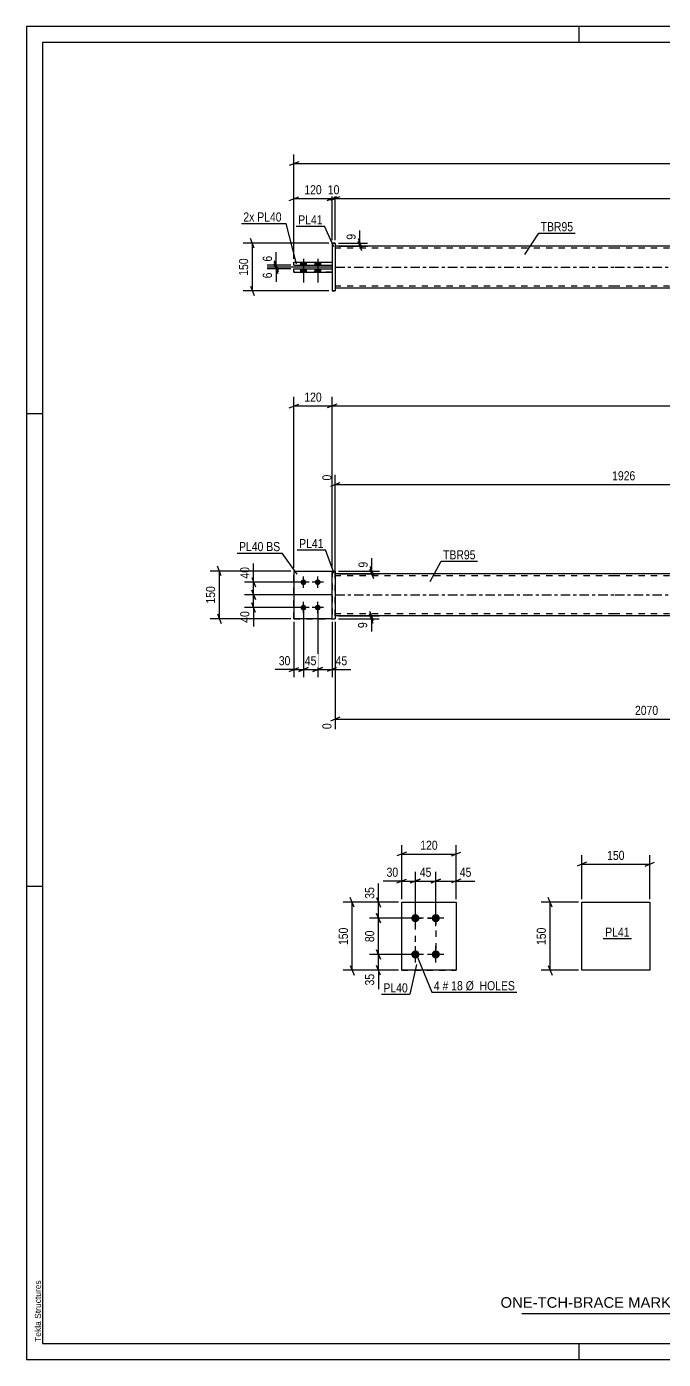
# Model space of a CAD drawing. Header units: millimetres. Extents: x 0 to 594, y 0 to 420.
# Drawn here: x 0 to 200.6, y 0 to 420 of the extents above; entities that cross this region are included whole.
import ezdxf

# ---------------------------------------------------------------- set-up
doc = ezdxf.new("R2010")
doc.units = ezdxf.units.MM
doc.linetypes.add('DXK_LINE_DOT2', pattern=[3.9198, 1.9599, -1.9599])
doc.linetypes.add('DXK_LINE_DOT3', pattern=[5.9187, 2.979, -0.9799, 0.9799, -0.9799])
doc.styles.add('Arial', font='ARIAL.TTF', dxfattribs={"height": 0.2})
doc.styles.add('Arial Narrow', font='ARIALN.TTF', dxfattribs={"height": 0.2})

# ---------------------------------------------------------------- blocks, each defined once
blk = doc.blocks.new('Unknown-582685345-1128')
at = {"color": 5, "linetype": 'Continuous'}
for p, q in [((594, 420), (0, 420)), ((0, 420), (0, 0)), ((174, 415), (174, 420)), ((589, 415), (5, 415)), ((5, 415), (5, 5)), ((5, 298), (0, 298)), ((5, 149), (0, 149)), ((5, 5), (589, 5)), ((174, 0), (174, 5)), ((0, 0), (594, 0))]:
    blk.add_line(p, q, dxfattribs=at)
at = {"color": 174, "linetype": 'Continuous', "style": 'Arial'}
blk.add_text('Tekla Structures', height=1.9102, rotation=90, dxfattribs=at).set_placement((4.5, 5.5))
blk = doc.blocks.new('Bolt-582685345-2199 - 2165')
at = {"linetype": 'Continuous'}
for points in [[(122.45, 137.75), (122.18, 137.78), (121.93, 137.86), (121.69, 138), (121.49, 138.18), (121.34, 138.39), (121.23, 138.64), (121.17, 138.9), (121.17, 139.17), (121.23, 139.43), (121.34, 139.68), (121.49, 139.9), (121.69, 140.08), (121.93, 140.21), (122.18, 140.29), (122.45, 140.32), (122.72, 140.29), (122.97, 140.21), (123.21, 140.08), (123.41, 139.9), (123.56, 139.68), (123.67, 139.43), (123.73, 139.17), (123.73, 138.9), (123.67, 138.64), (123.56, 138.39), (123.41, 138.18), (123.21, 138), (122.97, 137.86), (122.72, 137.78)], [(128.88, 137.75), (128.61, 137.78), (128.36, 137.86), (128.12, 138), (127.92, 138.18), (127.77, 138.39), (127.66, 138.64), (127.6, 138.9), (127.6, 139.17), (127.66, 139.43), (127.77, 139.68), (127.92, 139.9), (128.12, 140.08), (128.36, 140.21), (128.61, 140.29), (128.88, 140.32), (129.15, 140.29), (129.4, 140.21), (129.63, 140.08), (129.83, 139.9), (129.99, 139.68), (130.1, 139.43), (130.16, 139.17), (130.16, 138.9), (130.1, 138.64), (129.99, 138.39), (129.83, 138.18), (129.63, 138), (129.4, 137.86), (129.15, 137.78)], [(122.45, 126.32), (122.18, 126.35), (121.93, 126.43), (121.69, 126.57), (121.49, 126.75), (121.34, 126.97), (121.23, 127.21), (121.17, 127.47), (121.17, 127.74), (121.23, 128.01), (121.34, 128.25), (121.49, 128.47), (121.69, 128.65), (121.93, 128.78), (122.18, 128.87), (122.45, 128.89), (122.72, 128.87), (122.97, 128.78), (123.21, 128.65), (123.41, 128.47), (123.56, 128.25), (123.67, 128.01), (123.73, 127.74), (123.73, 127.47), (123.67, 127.21), (123.56, 126.97), (123.41, 126.75), (123.21, 126.57), (122.97, 126.43), (122.72, 126.35)], [(128.88, 126.32), (128.61, 126.35), (128.36, 126.43), (128.12, 126.57), (127.92, 126.75), (127.77, 126.97), (127.66, 127.21), (127.6, 127.47), (127.6, 127.74), (127.66, 128.01), (127.77, 128.25), (127.92, 128.47), (128.12, 128.65), (128.36, 128.78), (128.61, 128.87), (128.88, 128.89), (129.15, 128.87), (129.4, 128.78), (129.63, 128.65), (129.83, 128.47), (129.99, 128.25), (130.1, 128.01), (130.16, 127.74), (130.16, 127.47), (130.1, 127.21), (129.99, 126.97), (129.83, 126.75), (129.63, 126.57), (129.4, 126.43), (129.15, 126.35)]]:
    blk.add_hatch(color=1, dxfattribs=at).paths.add_polyline_path(points)
at = {"color": 1, "linetype": 'Continuous'}
for p, q in [((125.02, 139.04), (119.88, 139.04)), ((122.45, 136.47), (122.45, 141.61)), ((131.45, 139.04), (126.31, 139.04)), ((128.88, 136.47), (128.88, 141.61)), ((125.02, 127.61), (119.88, 127.61)), ((122.45, 125.04), (122.45, 130.18)), ((131.45, 127.61), (126.31, 127.61)), ((128.88, 125.04), (128.88, 130.18))]:
    blk.add_line(p, q, dxfattribs=at)
blk = doc.blocks.new('Part-582685345-2204 - 2165')
at = {"color": 2, "linetype": 'Continuous'}
for p, q in [((118.16, 144.04), (135.31, 144.04)), ((118.16, 122.61), (118.16, 144.04)), ((135.31, 144.04), (135.31, 144.04)), ((135.31, 144.04), (135.31, 122.61)), ((135.31, 122.61), (118.16, 122.61)), ((118.16, 122.61), (118.16, 122.61))]:
    blk.add_line(p, q, dxfattribs=at)
at = {"color": 7, "linetype": 'DXK_LINE_DOT2'}
for p, q in [((118.16, 144.04), (135.31, 144.04)), ((118.16, 122.61), (135.31, 122.61)), ((118.16, 122.61), (118.16, 122.61))]:
    blk.add_line(p, q, dxfattribs=at)
blk = doc.blocks.new('Bolt-582685345-1675 - 1670')
at = {"linetype": 'Continuous'}
for points in [[(87.2, 245.82), (87.38, 245.8), (87.56, 245.74), (87.73, 245.65), (87.87, 245.52), (87.98, 245.37), (88.05, 245.2), (88.09, 245.01), (88.09, 244.82), (88.05, 244.64), (87.98, 244.47), (87.87, 244.32), (87.73, 244.19), (87.56, 244.1), (87.38, 244.04), (87.2, 244.02), (87.01, 244.04), (86.83, 244.1), (86.67, 244.19), (86.53, 244.32), (86.42, 244.47), (86.34, 244.64), (86.3, 244.82), (86.3, 245.01), (86.34, 245.2), (86.42, 245.37), (86.53, 245.52), (86.67, 245.65), (86.83, 245.74), (87.01, 245.8)], [(91.7, 245.82), (91.88, 245.8), (92.06, 245.74), (92.23, 245.65), (92.37, 245.52), (92.48, 245.37), (92.55, 245.2), (92.59, 245.01), (92.59, 244.82), (92.55, 244.64), (92.48, 244.47), (92.37, 244.32), (92.23, 244.19), (92.06, 244.1), (91.88, 244.04), (91.7, 244.02), (91.51, 244.04), (91.33, 244.1), (91.17, 244.19), (91.03, 244.32), (90.92, 244.47), (90.84, 244.64), (90.8, 244.82), (90.8, 245.01), (90.84, 245.2), (90.92, 245.37), (91.03, 245.52), (91.17, 245.65), (91.33, 245.74), (91.51, 245.8)], [(87.2, 237.82), (87.38, 237.8), (87.56, 237.74), (87.73, 237.65), (87.87, 237.52), (87.98, 237.37), (88.05, 237.2), (88.09, 237.01), (88.09, 236.82), (88.05, 236.64), (87.98, 236.47), (87.87, 236.32), (87.73, 236.19), (87.56, 236.1), (87.38, 236.04), (87.2, 236.02), (87.01, 236.04), (86.83, 236.1), (86.67, 236.19), (86.53, 236.32), (86.42, 236.47), (86.34, 236.64), (86.3, 236.82), (86.3, 237.01), (86.34, 237.2), (86.42, 237.37), (86.53, 237.52), (86.67, 237.65), (86.83, 237.74), (87.01, 237.8)], [(91.7, 237.82), (91.88, 237.8), (92.06, 237.74), (92.23, 237.65), (92.37, 237.52), (92.48, 237.37), (92.55, 237.2), (92.59, 237.01), (92.59, 236.82), (92.55, 236.64), (92.48, 236.47), (92.37, 236.32), (92.23, 236.19), (92.06, 236.1), (91.88, 236.04), (91.7, 236.02), (91.51, 236.04), (91.33, 236.1), (91.17, 236.19), (91.03, 236.32), (90.92, 236.47), (90.84, 236.64), (90.8, 236.82), (90.8, 237.01), (90.84, 237.2), (90.92, 237.37), (91.03, 237.52), (91.17, 237.65), (91.33, 237.74), (91.51, 237.8)]]:
    blk.add_hatch(color=1, dxfattribs=at).paths.add_polyline_path(points)
at = {"color": 1, "linetype": 'Continuous'}
for p, q in [((89, 244.92), (85.4, 244.92)), ((87.2, 243.12), (87.2, 246.72)), ((93.5, 244.92), (89.9, 244.92)), ((91.7, 243.12), (91.7, 246.72)), ((89, 236.92), (85.4, 236.92)), ((87.2, 235.12), (87.2, 238.72)), ((93.5, 236.92), (89.9, 236.92)), ((91.7, 235.12), (91.7, 238.72))]:
    blk.add_line(p, q, dxfattribs=at)
blk = doc.blocks.new('Part-582685345-1696 - 1670')
at = {"color": 2, "linetype": 'Continuous'}
for p, q in [((96.2, 248.42), (97.2, 248.42)), ((96.2, 233.42), (96.2, 248.42)), ((97.2, 248.42), (97.2, 248.42)), ((97.2, 248.42), (97.2, 233.42)), ((96.2, 233.42), (97.2, 233.42))]:
    blk.add_line(p, q, dxfattribs=at)
at = {"color": 7, "linetype": 'DXK_LINE_DOT2'}
for p, q in [((96.2, 248.42), (97.2, 248.42)), ((96.2, 233.42), (97.2, 233.42))]:
    blk.add_line(p, q, dxfattribs=at)
blk = doc.blocks.new('Part-582685345-1701 - 1670')
at = {"color": 7, "linetype": 'DXK_LINE_DOT2'}
for p, q in [((84.2, 248.42), (96.2, 248.42)), ((84.2, 248.42), (96.2, 248.42)), ((84.2, 233.42), (84.2, 248.42)), ((96.2, 248.42), (96.2, 248.42)), ((96.2, 248.42), (96.2, 233.42)), ((84.2, 233.42), (96.2, 233.42)), ((96.2, 233.42), (84.2, 233.42)), ((84.2, 233.42), (84.2, 233.42))]:
    blk.add_line(p, q, dxfattribs=at)
blk = doc.blocks.new('Part-582685345-1706 - 1670')
at = {"color": 2, "linetype": 'Continuous'}
for p, q in [((84.2, 248.42), (96.2, 248.42)), ((84.2, 248.42), (84.2, 233.42)), ((96.2, 233.42), (84.2, 233.42)), ((84.2, 233.42), (84.2, 233.42))]:
    blk.add_line(p, q, dxfattribs=at)
at = {"color": 7, "linetype": 'DXK_LINE_DOT2'}
for p, q in [((84.2, 248.42), (96.2, 248.42)), ((96.2, 248.42), (96.2, 248.42)), ((96.2, 248.42), (96.2, 233.42)), ((84.2, 233.42), (96.2, 233.42))]:
    blk.add_line(p, q, dxfattribs=at)
blk = doc.blocks.new('Part-582685345-1722 - 1670')
at = {"linetype": 'Continuous'}
blk.add_hatch(color=2, dxfattribs=at).paths.add_polyline_path([(450.85, 234.32), (450.05, 235.72), (451.65, 235.72)])
at = {"color": 2, "linetype": 'Continuous'}
for p, q in [((185.2, 247.52), (97.2, 247.52)), ((480.85, 247.52), (185.3, 247.52)), ((450.85, 234.32), (450.05, 235.72)), ((450.05, 235.72), (451.65, 235.72)), ((451.65, 235.72), (450.85, 234.32)), ((185.2, 234.32), (97.2, 234.32)), ((480.85, 234.32), (185.3, 234.32))]:
    blk.add_line(p, q, dxfattribs=at)
at = {"color": 7, "linetype": 'DXK_LINE_DOT2'}
for p, q in [((97.2, 234.32), (97.2, 247.52)), ((185.2, 246.92), (97.2, 246.92)), ((480.85, 246.92), (185.3, 246.92)), ((281.88, 247.52), (281.88, 246.92)), ((305.76, 247.52), (305.76, 246.92)), ((480.85, 247.52), (480.85, 234.32)), ((185.2, 234.92), (97.2, 234.92)), ((480.85, 234.92), (185.3, 234.92)), ((293.5, 234.32), (293.5, 234.92)), ((317.38, 234.32), (317.38, 234.92))]:
    blk.add_line(p, q, dxfattribs=at)
at = {"color": 7, "linetype": 'DXK_LINE_DOT3'}
for p, q in [((97.2, 240.92), (185.2, 240.92)), ((185.3, 240.92), (480.85, 240.92))]:
    blk.add_line(p, q, dxfattribs=at)
at = {"color": 2, "linetype": 'Continuous'}
blk.add_circle((450.85, 235.22), 1, dxfattribs=at)
blk = doc.blocks.new('Part-582685345-1401 - 1365')
at = {"linetype": 'Continuous'}
blk.add_hatch(color=2, dxfattribs=at).paths.add_polyline_path([(450.85, 344.23), (450.05, 345.63), (451.65, 345.63)])
at = {"color": 2, "linetype": 'Continuous'}
for p, q in [((185.2, 350.83), (97.2, 350.83)), ((480.85, 350.83), (185.3, 350.83)), ((281.88, 344.93), (305.76, 344.93)), ((281.88, 344.93), (281.88, 344.83)), ((293.5, 344.93), (293.5, 344.83)), ((305.76, 344.93), (305.76, 343.53)), ((450.85, 344.23), (450.05, 345.63)), ((450.05, 345.63), (451.65, 345.63)), ((451.65, 345.63), (450.85, 344.23)), ((281.88, 343.63), (281.88, 343.53)), ((281.88, 343.53), (281.88, 343.53)), ((305.76, 343.53), (281.88, 343.53)), ((293.5, 343.53), (293.5, 343.63)), ((185.2, 337.63), (97.2, 337.63)), ((480.85, 337.63), (185.3, 337.63))]:
    blk.add_line(p, q, dxfattribs=at)
at = {"color": 7, "linetype": 'DXK_LINE_DOT2'}
for p, q in [((97.2, 350.83), (97.2, 337.63)), ((185.2, 350.23), (97.2, 350.23)), ((480.85, 350.23), (185.3, 350.23)), ((480.85, 337.63), (480.85, 350.83)), ((305.76, 344.93), (281.88, 344.93)), ((281.88, 343.53), (281.88, 344.83)), ((293.5, 344.93), (293.5, 344.93)), ((293.5, 344.93), (293.5, 344.93)), ((293.5, 344.93), (317.38, 344.93)), ((293.5, 344.93), (317.38, 344.93)), ((293.5, 344.83), (293.5, 343.53)), ((317.38, 344.93), (317.38, 343.53)), ((281.88, 343.53), (305.76, 343.53)), ((317.38, 343.53), (293.5, 343.53)), ((293.5, 343.53), (293.5, 343.53)), ((293.5, 343.53), (317.38, 343.53)), ((185.2, 338.23), (97.2, 338.23)), ((480.85, 338.23), (185.3, 338.23))]:
    blk.add_line(p, q, dxfattribs=at)
at = {"color": 7, "linetype": 'DXK_LINE_DOT3'}
for p, q in [((97.2, 344.23), (185.2, 344.23)), ((185.3, 344.23), (480.85, 344.23))]:
    blk.add_line(p, q, dxfattribs=at)
at = {"color": 2, "linetype": 'Continuous'}
blk.add_circle((450.85, 345.13), 1, dxfattribs=at)
blk = doc.blocks.new('Part-582685345-1441 - 1365')
at = {"color": 2, "linetype": 'Continuous'}
for p, q in [((84.2, 343.63), (96.2, 343.63)), ((84.2, 342.63), (84.2, 343.63)), ((84.2, 342.63), (96.2, 342.63)), ((84.2, 342.63), (84.2, 342.63)), ((96.2, 343.63), (96.2, 342.63))]:
    blk.add_line(p, q, dxfattribs=at)
at = {"color": 7, "linetype": 'DXK_LINE_DOT2'}
for p, q in [((84.2, 343.63), (96.2, 343.63)), ((96.2, 342.63), (84.2, 342.63))]:
    blk.add_line(p, q, dxfattribs=at)
blk = doc.blocks.new('Part-582685345-1446 - 1365')
at = {"color": 2, "linetype": 'Continuous'}
for p, q in [((84.2, 345.83), (96.2, 345.83)), ((84.2, 344.83), (84.2, 345.83)), ((84.2, 344.83), (96.2, 344.83)), ((84.2, 344.83), (84.2, 344.83)), ((96.2, 345.83), (96.2, 344.83))]:
    blk.add_line(p, q, dxfattribs=at)
at = {"color": 7, "linetype": 'DXK_LINE_DOT2'}
for p, q in [((84.2, 345.83), (96.2, 345.83)), ((84.2, 345.83), (84.2, 345.83)), ((84.2, 344.83), (96.2, 344.83)), ((96.2, 345.83), (96.2, 345.83))]:
    blk.add_line(p, q, dxfattribs=at)
blk = doc.blocks.new('Part-582685345-1447 - 1365')
at = {"color": 2, "linetype": 'Continuous'}
for p, q in [((96.2, 351.73), (97.2, 351.73)), ((96.2, 351.73), (96.2, 336.73)), ((97.2, 351.73), (97.2, 351.73)), ((97.2, 351.73), (97.2, 336.73)), ((97.2, 336.73), (96.2, 336.73)), ((96.2, 336.73), (96.2, 336.73))]:
    blk.add_line(p, q, dxfattribs=at)
at = {"color": 7, "linetype": 'DXK_LINE_DOT2'}
for p, q in [((97.2, 351.73), (96.2, 351.73)), ((97.2, 351.73), (97.2, 351.73)), ((96.2, 336.73), (97.2, 336.73))]:
    blk.add_line(p, q, dxfattribs=at)
blk = doc.blocks.new('Bolt-582685345-1463 - 1365')
at = {"linetype": 'Continuous'}
for points in [[(86.3, 344.83), (88.1, 344.83), (88.1, 345.83), (86.3, 345.83)], [(86.3, 344.83), (88.1, 344.83), (88.1, 345.83), (86.3, 345.83)], [(90.8, 344.83), (92.6, 344.83), (92.6, 345.83), (90.8, 345.83)], [(90.8, 344.83), (92.6, 344.83), (92.6, 345.83), (90.8, 345.83)], [(86.3, 342.63), (88.1, 342.63), (88.1, 343.63), (86.3, 343.63)], [(86.3, 342.63), (88.1, 342.63), (88.1, 343.63), (86.3, 343.63)], [(90.8, 342.63), (92.6, 342.63), (92.6, 343.63), (90.8, 343.63)], [(90.8, 342.63), (92.6, 342.63), (92.6, 343.63), (90.8, 343.63)]]:
    blk.add_hatch(color=1, dxfattribs=at).paths.add_polyline_path(points)
at = {"color": 1, "linetype": 'Continuous'}
for p, q in [((86.3, 345.83), (86.3, 344.83)), ((86.3, 345.83), (86.3, 344.83)), ((87.2, 346.83), (87.2, 339.33)), ((87.2, 346.83), (87.2, 339.33)), ((88.1, 345.83), (88.1, 344.83)), ((88.1, 345.83), (88.1, 344.83)), ((90.8, 345.83), (90.8, 344.83)), ((90.8, 345.83), (90.8, 344.83)), ((91.7, 346.83), (91.7, 339.33)), ((91.7, 346.83), (91.7, 339.33)), ((92.6, 345.83), (92.6, 344.83)), ((92.6, 345.83), (92.6, 344.83)), ((86.3, 343.63), (86.3, 342.63)), ((86.3, 343.63), (86.3, 342.63)), ((88.1, 343.63), (88.1, 342.63)), ((88.1, 343.63), (88.1, 342.63)), ((90.8, 343.63), (90.8, 342.63)), ((90.8, 343.63), (90.8, 342.63)), ((92.6, 343.63), (92.6, 342.63)), ((92.6, 343.63), (92.6, 342.63))]:
    blk.add_line(p, q, dxfattribs=at)
blk = doc.blocks.new('Part-582685345-2414 - 2408')
at = {"color": 2, "linetype": 'Continuous'}
for p, q in [((174.89, 144.04), (196.32, 144.04)), ((174.89, 122.61), (174.89, 144.04)), ((196.32, 144.04), (196.32, 122.61)), ((196.32, 122.61), (174.89, 122.61))]:
    blk.add_line(p, q, dxfattribs=at)
blk = doc.blocks.new('Rectangle-582685345-2394 - 2165')
at = {"color": 1, "linetype": 'DXK_LINE_DOT2'}
blk.add_lwpolyline([(122.45, 139.04), (128.88, 139.04), (128.88, 127.61), (122.45, 127.61), (122.45, 139.04)], close=True, dxfattribs=at)
blk = doc.blocks.new('StraightDimension-582685345-2304 - 2165')
at = {"color": 7, "linetype": 'Continuous'}
for p, q in [((121.45, 127.61), (107.97, 127.61)), ((110.22, 129.11), (111.42, 126.11)), ((110.82, 122.61), (110.82, 127.61)), ((117.16, 122.61), (107.97, 122.61)), ((111.42, 121.11), (110.22, 124.11))]:
    blk.add_line(p, q, dxfattribs=at)
at = {"color": 0}
blk.add_wipeout([(110.07, 122.08), (105.87, 122.08), (105.87, 117.23), (110.07, 117.23)], dxfattribs=at)
at = {"color": 7, "linetype": 'Continuous'}
blk.add_line((110.82, 122.61), (110.82, 116.7), dxfattribs=at)
blk.add_line((110.82, 122.61), (110.82, 116.7), dxfattribs=at)
at = {"color": 3, "style": 'Arial Narrow'}
blk.add_text('35', height=2.863, rotation=90.0002, dxfattribs=at).set_placement((109.47, 117.83))
blk = doc.blocks.new('StraightDimension-582685345-2281 - 2165')
at = {"color": 7, "linetype": 'Continuous'}
for p, q in [((117.16, 144.04), (107.97, 144.04)), ((110.22, 145.54), (111.42, 142.54)), ((110.82, 139.04), (110.82, 144.04)), ((121.45, 139.04), (107.97, 139.04)), ((111.42, 137.54), (110.22, 140.54))]:
    blk.add_line(p, q, dxfattribs=at)
at = {"color": 0}
blk.add_wipeout([(110.07, 149.42), (105.87, 149.42), (105.87, 144.56), (110.07, 144.56)], dxfattribs=at)
at = {"color": 7, "linetype": 'Continuous'}
blk.add_line((110.82, 144.04), (110.82, 149.94), dxfattribs=at)
blk.add_line((110.82, 144.04), (110.82, 149.94), dxfattribs=at)
at = {"color": 3, "style": 'Arial Narrow'}
blk.add_text('35', height=2.863, rotation=90.0002, dxfattribs=at).set_placement((109.47, 145.16))
blk = doc.blocks.new('StraightDimension-582685345-2294 - 2165')
at = {"color": 7, "linetype": 'Continuous'}
for p, q in [((121.45, 139.04), (107.97, 139.04)), ((110.22, 140.54), (111.42, 137.54)), ((110.82, 127.61), (110.82, 139.04)), ((121.45, 127.61), (107.97, 127.61)), ((111.42, 126.11), (110.22, 129.11))]:
    blk.add_line(p, q, dxfattribs=at)
at = {"color": 0}
blk.add_wipeout([(110.07, 135.75), (105.87, 135.75), (105.87, 130.89), (110.07, 130.89)], dxfattribs=at)
at = {"color": 3, "style": 'Arial Narrow'}
blk.add_text('80', height=2.863, rotation=90.0002, dxfattribs=at).set_placement((109.47, 131.49))
blk = doc.blocks.new('StraightDimension-582685345-2318 - 2165')
at = {"color": 7, "linetype": 'Continuous'}
for p, q in [((117.16, 144.04), (99.68, 144.04)), ((103.13, 142.54), (101.93, 145.54)), ((102.53, 122.61), (102.53, 144.04)), ((117.16, 122.61), (99.68, 122.61)), ((101.93, 124.11), (103.13, 121.11))]:
    blk.add_line(p, q, dxfattribs=at)
at = {"color": 0}
blk.add_wipeout([(101.78, 136.66), (97.58, 136.66), (97.58, 129.98), (101.78, 129.98)], dxfattribs=at)
at = {"color": 3, "style": 'Arial Narrow'}
blk.add_text('150', height=2.863, rotation=90.0002, dxfattribs=at).set_placement((101.18, 130.58))
blk = doc.blocks.new('StraightDimension-582685345-2335 - 2165')
at = {"color": 7, "linetype": 'Continuous'}
for p, q in [((127.38, 150.14), (130.38, 151.34)), ((128.88, 140.04), (128.88, 153.59)), ((136.81, 151.34), (133.81, 150.14)), ((135.31, 145.04), (135.31, 153.59)), ((128.88, 150.74), (135.31, 150.74))]:
    blk.add_line(p, q, dxfattribs=at)
at = {"color": 0}
blk.add_wipeout([(140.69, 151.49), (140.69, 155.69), (135.83, 155.69), (135.83, 151.49)], dxfattribs=at)
at = {"color": 7, "linetype": 'Continuous'}
blk.add_line((135.31, 150.74), (141.21, 150.74), dxfattribs=at)
blk.add_line((135.31, 150.74), (141.21, 150.74), dxfattribs=at)
at = {"color": 3, "style": 'Arial Narrow'}
blk.add_text('45', height=2.863, dxfattribs=at).set_placement((136.43, 152.09))
blk = doc.blocks.new('StraightDimension-582685345-2351 - 2165')
at = {"color": 7, "linetype": 'Continuous'}
for p, q in [((120.95, 150.14), (123.95, 151.34)), ((122.45, 140.04), (122.45, 153.59)), ((130.38, 151.34), (127.38, 150.14)), ((128.88, 140.04), (128.88, 153.59)), ((122.45, 150.74), (128.88, 150.74))]:
    blk.add_line(p, q, dxfattribs=at)
at = {"color": 0}
blk.add_wipeout([(128.09, 151.49), (128.09, 155.69), (123.24, 155.69), (123.24, 151.49)], dxfattribs=at)
at = {"color": 3, "style": 'Arial Narrow'}
blk.add_text('45', height=2.863, dxfattribs=at).set_placement((123.84, 152.09))
blk = doc.blocks.new('StraightDimension-582685345-2361 - 2165')
at = {"color": 7, "linetype": 'Continuous'}
for p, q in [((116.66, 150.14), (119.66, 151.34)), ((118.16, 145.04), (118.16, 153.59)), ((123.95, 151.34), (120.95, 150.14)), ((122.45, 140.04), (122.45, 153.59)), ((118.16, 150.74), (122.45, 150.74))]:
    blk.add_line(p, q, dxfattribs=at)
at = {"color": 0}
blk.add_wipeout([(117.64, 151.49), (117.64, 155.69), (112.78, 155.69), (112.78, 151.49)], dxfattribs=at)
at = {"color": 7, "linetype": 'Continuous'}
blk.add_line((118.16, 150.74), (112.26, 150.74), dxfattribs=at)
blk.add_line((118.16, 150.74), (112.26, 150.74), dxfattribs=at)
at = {"color": 3, "style": 'Arial Narrow'}
blk.add_text('30', height=2.863, dxfattribs=at).set_placement((113.38, 152.09))
blk = doc.blocks.new('StraightDimension-582685345-2375 - 2165')
at = {"color": 7, "linetype": 'Continuous'}
for p, q in [((119.66, 159.84), (116.66, 158.64)), ((118.16, 145.04), (118.16, 162.09)), ((133.81, 158.64), (136.81, 159.84)), ((135.31, 145.04), (135.31, 162.09)), ((118.16, 159.24), (135.31, 159.24))]:
    blk.add_line(p, q, dxfattribs=at)
at = {"color": 0}
blk.add_wipeout([(130.08, 159.99), (130.08, 164.19), (123.39, 164.19), (123.39, 159.99)], dxfattribs=at)
at = {"color": 3, "style": 'Arial Narrow'}
blk.add_text('120', height=2.863, dxfattribs=at).set_placement((123.99, 160.59))
blk = doc.blocks.new('StraightDimension-582685345-1802 - 1670')
at = {"color": 7, "linetype": 'Continuous'}
for p, q in [((91.7, 235.92), (91.7, 214.99)), ((96.2, 232.42), (96.2, 214.99)), ((90.2, 216.79), (93.2, 217.99)), ((91.7, 217.39), (96.2, 217.39)), ((97.7, 217.99), (94.7, 216.79))]:
    blk.add_line(p, q, dxfattribs=at)
at = {"color": 0}
blk.add_wipeout([(101.58, 218.14), (101.58, 222.34), (96.72, 222.34), (96.72, 218.14)], dxfattribs=at)
at = {"color": 7, "linetype": 'Continuous'}
blk.add_line((96.2, 217.39), (102.1, 217.39), dxfattribs=at)
blk.add_line((96.2, 217.39), (102.1, 217.39), dxfattribs=at)
at = {"color": 3, "style": 'Arial Narrow'}
blk.add_text('45', height=2.863, dxfattribs=at).set_placement((97.32, 218.74))
blk = doc.blocks.new('StraightDimension-582685345-1809 - 1670')
at = {"color": 7, "linetype": 'Continuous'}
for p, q in [((87.2, 235.92), (87.2, 214.99)), ((91.7, 235.92), (91.7, 214.99)), ((85.7, 216.79), (88.7, 217.99)), ((87.2, 217.39), (91.7, 217.39)), ((93.2, 217.99), (90.2, 216.79))]:
    blk.add_line(p, q, dxfattribs=at)
at = {"color": 0}
blk.add_wipeout([(91.88, 218.14), (91.88, 222.34), (87.02, 222.34), (87.02, 218.14)], dxfattribs=at)
at = {"color": 3, "style": 'Arial Narrow'}
blk.add_text('45', height=2.863, dxfattribs=at).set_placement((87.62, 218.74))
blk = doc.blocks.new('StraightDimension-582685345-1868 - 1670')
at = {"color": 7, "linetype": 'Continuous'}
for p, q in [((108, 235.82), (109.2, 232.82)), ((98.2, 234.32), (111, 234.32)), ((98.2, 233.42), (111, 233.42)), ((109.2, 231.92), (108, 234.92)), ((108.6, 233.42), (108.6, 234.32))]:
    blk.add_line(p, q, dxfattribs=at)
at = {"color": 0}
blk.add_wipeout([(107.85, 232.89), (103.65, 232.89), (103.65, 229.86), (107.85, 229.86)], dxfattribs=at)
at = {"color": 7, "linetype": 'Continuous'}
blk.add_line((108.6, 233.42), (108.6, 229.34), dxfattribs=at)
blk.add_line((108.6, 233.42), (108.6, 229.34), dxfattribs=at)
at = {"color": 3, "style": 'Arial Narrow'}
blk.add_text('9', height=2.86, rotation=90.0002, dxfattribs=at).set_placement((107.25, 230.46))
blk = doc.blocks.new('StraightDimension-582685345-1886 - 1670')
at = {"color": 7, "linetype": 'Continuous'}
for p, q in [((86.2, 244.92), (68.65, 244.92)), ((70.9, 246.42), (72.1, 243.42)), ((71.5, 240.92), (71.5, 244.92)), ((96.2, 240.92), (68.65, 240.92)), ((72.1, 239.42), (70.9, 242.42))]:
    blk.add_line(p, q, dxfattribs=at)
at = {"color": 0}
blk.add_wipeout([(70.75, 250.3), (66.55, 250.3), (66.55, 245.44), (70.75, 245.44)], dxfattribs=at)
at = {"color": 7, "linetype": 'Continuous'}
blk.add_line((71.5, 244.92), (71.5, 250.82), dxfattribs=at)
blk.add_line((71.5, 244.92), (71.5, 250.82), dxfattribs=at)
at = {"color": 3, "style": 'Arial Narrow'}
blk.add_text('40', height=2.863, rotation=90.0002, dxfattribs=at).set_placement((70.15, 246.04))
blk = doc.blocks.new('StraightDimension-582685345-1899 - 1670')
at = {"color": 7, "linetype": 'Continuous'}
for p, q in [((96.2, 240.92), (68.65, 240.92)), ((70.9, 242.42), (72.1, 239.42)), ((71.5, 236.92), (71.5, 240.92)), ((86.2, 236.92), (68.65, 236.92)), ((72.1, 235.42), (70.9, 238.42))]:
    blk.add_line(p, q, dxfattribs=at)
at = {"color": 0}
blk.add_wipeout([(70.75, 236.39), (66.55, 236.39), (66.55, 231.54), (70.75, 231.54)], dxfattribs=at)
at = {"color": 7, "linetype": 'Continuous'}
blk.add_line((71.5, 236.92), (71.5, 231.01), dxfattribs=at)
blk.add_line((71.5, 236.92), (71.5, 231.01), dxfattribs=at)
at = {"color": 3, "style": 'Arial Narrow'}
blk.add_text('40', height=2.863, rotation=90.0002, dxfattribs=at).set_placement((70.15, 232.14))
blk = doc.blocks.new('StraightDimension-582685345-2061 - 1670')
at = {"color": 7, "linetype": 'Continuous'}
for p, q in [((84.2, 249.42), (84.2, 303.3)), ((96.2, 249.42), (96.2, 303.3)), ((82.7, 299.85), (85.7, 301.05)), ((84.2, 300.45), (96.2, 300.45)), ((97.7, 301.05), (94.7, 299.85))]:
    blk.add_line(p, q, dxfattribs=at)
at = {"color": 0}
blk.add_wipeout([(93.54, 301.2), (93.54, 305.4), (86.86, 305.4), (86.86, 301.2)], dxfattribs=at)
at = {"color": 3, "style": 'Arial Narrow'}
blk.add_text('120', height=2.863, dxfattribs=at).set_placement((87.46, 301.8))
blk = doc.blocks.new('StraightDimension-582685345-1751 - 1670')
at = {"color": 7, "linetype": 'Continuous'}
for p, q in [((278.98, 258.4), (278.98, 288.78)), ((97.2, 248.52), (97.2, 278.8)), ((98.7, 276.27), (95.7, 275.07)), ((97.2, 275.67), (278.98, 275.67)), ((277.48, 275.07), (280.48, 276.27))]:
    blk.add_line(p, q, dxfattribs=at)
at = {"color": 0, "linetype": 'Continuous'}
for points in [[(278.38, 289.38), (274.18, 289.38), (274.18, 280.87), (278.38, 280.87)], [(96.6, 279.4), (92.4, 279.4), (92.4, 276.37), (96.6, 276.37)]]:
    blk.add_wipeout(points, dxfattribs=at)
at = {"color": 0}
blk.add_wipeout([(192.34, 276.42), (192.34, 280.62), (183.83, 280.62), (183.83, 276.42)], dxfattribs=at)
at = {"color": 3, "linetype": 'Continuous', "style": 'Arial Narrow'}
for s, height, p in [('1926', 2.863, (277.78, 281.47)), ('0', 2.86, (96, 276.97))]:
    blk.add_text(s, height=height, rotation=90.0002, dxfattribs=at).set_placement(p)
at = {"color": 3, "style": 'Arial Narrow'}
blk.add_text('1926', height=2.863, dxfattribs=at).set_placement((184.43, 277.02))
blk = doc.blocks.new('StraightDimension-582685345-1962 - 1670')
at = {"color": 7, "linetype": 'Continuous'}
for p, q in [((83.2, 248.42), (57.85, 248.42)), ((61.3, 246.92), (60.1, 249.92)), ((60.7, 233.42), (60.7, 248.42)), ((83.2, 233.42), (57.85, 233.42)), ((60.1, 234.92), (61.3, 231.92))]:
    blk.add_line(p, q, dxfattribs=at)
at = {"color": 0}
blk.add_wipeout([(59.95, 244.26), (55.75, 244.26), (55.75, 237.58), (59.95, 237.58)], dxfattribs=at)
at = {"color": 3, "style": 'Arial Narrow'}
blk.add_text('150', height=2.863, rotation=90.0002, dxfattribs=at).set_placement((59.35, 238.18))
blk = doc.blocks.new('StraightDimension-582685345-1816 - 1670')
at = {"color": 7, "linetype": 'Continuous'}
for p, q in [((87.2, 235.92), (87.2, 214.99)), ((84.2, 232.42), (84.2, 214.99)), ((82.7, 216.79), (85.7, 217.99)), ((84.2, 217.39), (87.2, 217.39)), ((88.7, 217.99), (85.7, 216.79))]:
    blk.add_line(p, q, dxfattribs=at)
at = {"color": 0}
blk.add_wipeout([(83.67, 218.14), (83.67, 222.34), (78.82, 222.34), (78.82, 218.14)], dxfattribs=at)
at = {"color": 7, "linetype": 'Continuous'}
blk.add_line((84.2, 217.39), (78.29, 217.39), dxfattribs=at)
blk.add_line((84.2, 217.39), (78.29, 217.39), dxfattribs=at)
at = {"color": 3, "style": 'Arial Narrow'}
blk.add_text('30', height=2.863, dxfattribs=at).set_placement((79.42, 218.74))
blk = doc.blocks.new('StraightDimension-582685345-1827 - 1670')
at = {"color": 7, "linetype": 'Continuous'}
for p, q in [((97.2, 232.42), (97.2, 198.61)), ((293.38, 234.15), (293.38, 193.13)), ((98.7, 202.34), (95.7, 201.14)), ((97.2, 201.74), (293.38, 201.74)), ((291.88, 201.14), (294.88, 202.34))]:
    blk.add_line(p, q, dxfattribs=at)
at = {"color": 0}
blk.add_wipeout([(199.55, 202.49), (199.55, 206.69), (191.03, 206.69), (191.03, 202.49)], dxfattribs=at)
at = {"color": 0, "linetype": 'Continuous'}
for points in [[(96.6, 201.04), (92.4, 201.04), (92.4, 198.01), (96.6, 198.01)], [(292.78, 201.04), (288.58, 201.04), (288.58, 192.53), (292.78, 192.53)]]:
    blk.add_wipeout(points, dxfattribs=at)
at = {"color": 3, "style": 'Arial Narrow'}
blk.add_text('2070', height=2.863, dxfattribs=at).set_placement((191.63, 203.09))
at = {"color": 3, "linetype": 'Continuous', "style": 'Arial Narrow'}
for s, height, p in [('0', 2.86, (96, 198.61)), ('2070', 2.863, (292.18, 193.13))]:
    blk.add_text(s, height=height, rotation=90.0002, dxfattribs=at).set_placement(p)
blk = doc.blocks.new('StraightDimension-582685345-1877 - 1670')
at = {"color": 7, "linetype": 'Continuous'}
for p, q in [((98.2, 248.42), (111.15, 248.42)), ((108.15, 249.92), (109.35, 246.92)), ((109.35, 246.02), (108.15, 249.02)), ((108.75, 247.52), (108.75, 248.42)), ((98.2, 247.52), (111.15, 247.52))]:
    blk.add_line(p, q, dxfattribs=at)
at = {"color": 0}
blk.add_wipeout([(108, 251.97), (103.8, 251.97), (103.8, 248.94), (108, 248.94)], dxfattribs=at)
at = {"color": 7, "linetype": 'Continuous'}
blk.add_line((108.75, 248.42), (108.75, 252.5), dxfattribs=at)
blk.add_line((108.75, 248.42), (108.75, 252.5), dxfattribs=at)
at = {"color": 3, "style": 'Arial Narrow'}
blk.add_text('9', height=2.86, rotation=90.0002, dxfattribs=at).set_placement((107.4, 249.54))
blk = doc.blocks.new('StraightDimension-582685345-2056 - 1670')
at = {"color": 7, "linetype": 'Continuous'}
for p, q in [((96.2, 249.42), (96.2, 303.3)), ((480.85, 249.42), (480.85, 303.3)), ((97.7, 301.05), (94.7, 299.85)), ((96.2, 300.45), (480.85, 300.45)), ((479.35, 299.85), (482.35, 301.05))]:
    blk.add_line(p, q, dxfattribs=at)
at = {"color": 0}
blk.add_wipeout([(292.78, 301.2), (292.78, 305.4), (284.27, 305.4), (284.27, 301.2)], dxfattribs=at)
at = {"color": 3, "style": 'Arial Narrow'}
blk.add_text('3955', height=2.863, dxfattribs=at).set_placement((284.87, 301.8))
blk = doc.blocks.new('StraightDimension-582685345-1496 - 1365')
at = {"color": 7, "linetype": 'Continuous'}
for p, q in [((84.2, 346.83), (84.2, 379.68)), ((493.85, 346.83), (493.85, 379.68)), ((85.7, 377.43), (82.7, 376.23)), ((84.2, 376.83), (493.85, 376.83)), ((492.35, 376.23), (495.35, 377.43))]:
    blk.add_line(p, q, dxfattribs=at)
at = {"color": 0}
blk.add_wipeout([(293.28, 377.58), (293.28, 381.78), (284.77, 381.78), (284.77, 377.58)], dxfattribs=at)
at = {"color": 3, "style": 'Arial Narrow'}
blk.add_text('4205', height=2.863, dxfattribs=at).set_placement((285.37, 378.18))
blk = doc.blocks.new('StraightDimension-582685345-1527 - 1365')
at = {"color": 7, "linetype": 'Continuous'}
for p, q in [((98.7, 366.42), (95.7, 365.22)), ((97.2, 352.73), (97.2, 368.67)), ((97.2, 365.82), (480.85, 365.82)), ((479.35, 365.22), (482.35, 366.42)), ((480.85, 352.73), (480.85, 368.67))]:
    blk.add_line(p, q, dxfattribs=at)
at = {"color": 0}
blk.add_wipeout([(293.28, 366.57), (293.28, 370.77), (284.77, 370.77), (284.77, 366.57)], dxfattribs=at)
at = {"color": 3, "style": 'Arial Narrow'}
blk.add_text('3945', height=2.863, dxfattribs=at).set_placement((285.37, 367.17))
blk = doc.blocks.new('StraightDimension-582685345-1468 - 1365')
at = {"color": 7, "linetype": 'Continuous'}
for p, q in [((71.7, 350.23), (70.5, 353.23)), ((95.2, 351.73), (68.25, 351.73)), ((71.1, 336.73), (71.1, 351.73)), ((95.2, 336.73), (68.25, 336.73)), ((70.5, 338.23), (71.7, 335.23))]:
    blk.add_line(p, q, dxfattribs=at)
at = {"color": 0}
blk.add_wipeout([(70.35, 347.57), (66.15, 347.57), (66.15, 340.89), (70.35, 340.89)], dxfattribs=at)
at = {"color": 3, "style": 'Arial Narrow'}
blk.add_text('150', height=2.863, rotation=90.0002, dxfattribs=at).set_placement((69.75, 341.49))
blk = doc.blocks.new('StraightDimension-582685345-1623 - 1365')
at = {"color": 7, "linetype": 'Continuous'}
for p, q in [((104.38, 353.23), (105.58, 350.23)), ((98.2, 351.73), (107.38, 351.73)), ((98.2, 350.83), (107.38, 350.83)), ((105.58, 349.33), (104.38, 352.33)), ((104.98, 350.83), (104.98, 351.73))]:
    blk.add_line(p, q, dxfattribs=at)
at = {"color": 0}
blk.add_wipeout([(104.23, 355.28), (100.03, 355.28), (100.03, 352.26), (104.23, 352.26)], dxfattribs=at)
at = {"color": 7, "linetype": 'Continuous'}
blk.add_line((104.98, 351.73), (104.98, 355.81), dxfattribs=at)
blk.add_line((104.98, 351.73), (104.98, 355.81), dxfattribs=at)
at = {"color": 3, "style": 'Arial Narrow'}
blk.add_text('9', height=2.86, rotation=90.0002, dxfattribs=at).set_placement((103.63, 352.86))
blk = doc.blocks.new('StraightDimension-582685345-1537 - 1365')
at = {"color": 7, "linetype": 'Continuous'}
for p, q in [((82.7, 365.22), (85.7, 366.42)), ((84.2, 346.83), (84.2, 368.67)), ((84.2, 365.82), (96.2, 365.82)), ((97.7, 366.42), (94.7, 365.22)), ((96.2, 352.73), (96.2, 368.67))]:
    blk.add_line(p, q, dxfattribs=at)
at = {"color": 0}
blk.add_wipeout([(93.54, 366.57), (93.54, 370.77), (86.86, 370.77), (86.86, 366.57)], dxfattribs=at)
at = {"color": 3, "style": 'Arial Narrow'}
blk.add_text('120', height=2.863, dxfattribs=at).set_placement((87.46, 367.17))
blk = doc.blocks.new('StraightDimension-582685345-1547 - 1365')
at = {"color": 7, "linetype": 'Continuous'}
for p, q in [((94.7, 365.22), (97.7, 366.42)), ((98.7, 366.42), (95.7, 365.22)), ((96.2, 352.73), (96.2, 368.67)), ((96.2, 365.82), (97.2, 365.82)), ((97.2, 352.73), (97.2, 368.67))]:
    blk.add_line(p, q, dxfattribs=at)
at = {"color": 0}
blk.add_wipeout([(99.13, 366.57), (99.13, 370.77), (94.27, 370.77), (94.27, 366.57)], dxfattribs=at)
at = {"color": 3, "style": 'Arial Narrow'}
blk.add_text('10', height=2.863, dxfattribs=at).set_placement((94.87, 367.17))
blk = doc.blocks.new('StraightDimension-582685345-1588 - 1365')
at = {"color": 7, "linetype": 'Continuous'}
for p, q in [((83.2, 344.83), (75.76, 344.83)), ((78.01, 346.33), (79.21, 343.33)), ((79.21, 342.73), (78.01, 345.73)), ((78.61, 344.23), (78.61, 344.83)), ((96.2, 344.23), (75.76, 344.23))]:
    blk.add_line(p, q, dxfattribs=at)
at = {"color": 0}
blk.add_wipeout([(77.86, 348.38), (73.66, 348.38), (73.66, 345.36), (77.86, 345.36)], dxfattribs=at)
at = {"color": 7, "linetype": 'Continuous'}
blk.add_line((78.61, 344.83), (78.61, 348.91), dxfattribs=at)
blk.add_line((78.61, 344.83), (78.61, 348.91), dxfattribs=at)
at = {"color": 3, "style": 'Arial Narrow'}
blk.add_text('6', height=2.86, rotation=90.0002, dxfattribs=at).set_placement((77.26, 345.96))
blk = doc.blocks.new('StraightDimension-582685345-1606 - 1365')
at = {"color": 7, "linetype": 'Continuous'}
for p, q in [((78.01, 345.73), (79.21, 342.73)), ((79.21, 342.13), (78.01, 345.13)), ((96.2, 344.23), (75.76, 344.23)), ((83.2, 343.63), (75.76, 343.63)), ((78.61, 343.63), (78.61, 344.23))]:
    blk.add_line(p, q, dxfattribs=at)
at = {"color": 0}
blk.add_wipeout([(77.86, 343.11), (73.66, 343.11), (73.66, 340.08), (77.86, 340.08)], dxfattribs=at)
at = {"color": 7, "linetype": 'Continuous'}
blk.add_line((78.61, 343.63), (78.61, 339.55), dxfattribs=at)
blk.add_line((78.61, 343.63), (78.61, 339.55), dxfattribs=at)
at = {"color": 3, "style": 'Arial Narrow'}
blk.add_text('6', height=2.86, rotation=90.0002, dxfattribs=at).set_placement((77.26, 340.68))
blk = doc.blocks.new('StraightDimension-582685345-2416 - 2408')
at = {"color": 7, "linetype": 'Continuous'}
for p, q in [((176.39, 156.64), (173.39, 155.44)), ((174.89, 145.04), (174.89, 158.89)), ((174.89, 156.04), (196.32, 156.04)), ((194.82, 155.44), (197.82, 156.64)), ((196.32, 145.04), (196.32, 158.89))]:
    blk.add_line(p, q, dxfattribs=at)
at = {"color": 0}
blk.add_wipeout([(188.94, 156.79), (188.94, 160.99), (182.26, 160.99), (182.26, 156.79)], dxfattribs=at)
at = {"color": 3, "style": 'Arial Narrow'}
blk.add_text('150', height=2.863, dxfattribs=at).set_placement((182.86, 157.39))
blk = doc.blocks.new('StraightDimension-582685345-2427 - 2408')
at = {"color": 7, "linetype": 'Continuous'}
for p, q in [((173.89, 144.04), (162.04, 144.04)), ((165.49, 142.54), (164.29, 145.54)), ((164.89, 122.61), (164.89, 144.04)), ((173.89, 122.61), (162.04, 122.61)), ((164.29, 124.11), (165.49, 121.11))]:
    blk.add_line(p, q, dxfattribs=at)
at = {"color": 0}
blk.add_wipeout([(164.14, 136.66), (159.94, 136.66), (159.94, 129.98), (164.14, 129.98)], dxfattribs=at)
at = {"color": 3, "style": 'Arial Narrow'}
blk.add_text('150', height=2.863, rotation=90.0002, dxfattribs=at).set_placement((163.54, 130.58))
blk = doc.blocks.new('Unknown-582685345-4131')
at = {"color": 7, "linetype": 'Continuous'}
blk.add_line((156, 14.5), (226, 14.5), dxfattribs=at)
at = {"color": 7, "style": 'Arial'}
blk.add_text('ONE-TCH-BRACE MARKED AS TBR95', height=3.3428, dxfattribs=at).set_placement((149.28, 16.25))
blk = doc.blocks.new('Mark-582685345-2195 - 2165')
at = {"color": 0}
blk.add_wipeout([(130.11, 116.32), (130.11, 119.32), (128.28, 119.32), (128.28, 116.32)], dxfattribs=at)
blk.add_wipeout([(130.11, 116.32), (130.11, 119.32), (128.28, 119.32), (128.28, 116.32)], dxfattribs=at)
at = {"color": 7, "linetype": 'Continuous'}
blk.add_line((122.63, 127.99), (127.68, 115.72), dxfattribs=at)
at = {"color": 0}
blk.add_wipeout([(132.84, 116.32), (132.84, 119.32), (131.01, 119.32), (131.01, 116.32)], dxfattribs=at)
blk.add_wipeout([(132.84, 116.32), (132.84, 119.32), (131.01, 119.32), (131.01, 116.32)], dxfattribs=at)
at = {"color": 3, "style": 'Arial Narrow'}
blk.add_text('4', height=2.86, dxfattribs=at).set_placement((128.28, 116.32))
at = {"color": 0}
blk.add_wipeout([(137.4, 116.32), (137.4, 119.32), (133.74, 119.32), (133.74, 116.32)], dxfattribs=at)
blk.add_wipeout([(137.4, 116.32), (137.4, 119.32), (133.74, 119.32), (133.74, 116.32)], dxfattribs=at)
at = {"color": 3, "style": 'Arial Narrow'}
blk.add_text('#', height=2.86, dxfattribs=at).set_placement((131.01, 116.32))
at = {"color": 0}
blk.add_wipeout([(153.82, 116.32), (153.82, 119.32), (138.3, 119.32), (138.3, 116.32)], dxfattribs=at)
blk.add_wipeout([(153.82, 116.32), (153.82, 119.32), (138.3, 119.32), (138.3, 116.32)], dxfattribs=at)
at = {"color": 7, "linetype": 'Continuous'}
blk.add_line((127.68, 115.72), (154.42, 115.72), dxfattribs=at)
at = {"color": 3, "style": 'Arial Narrow'}
for s, p in [('18', (133.74, 116.32)), ('Ø  HOLES', (138.3, 116.32))]:
    blk.add_text(s, height=2.863, dxfattribs=at).set_placement(p)
blk = doc.blocks.new('Mark-582685345-2200 - 2165')
at = {"color": 0}
blk.add_wipeout([(120.07, 115.64), (120.07, 118.64), (112.39, 118.64), (112.39, 115.64)], dxfattribs=at)
blk.add_wipeout([(120.07, 115.64), (120.07, 118.64), (112.39, 118.64), (112.39, 115.64)], dxfattribs=at)
at = {"color": 30, "linetype": 'Continuous'}
for p in [(122.83, 124.44), (111.79, 115.04)]:
    blk.add_line(p, (120.67, 115.04), dxfattribs=at)
at = {"color": 3, "style": 'Arial Narrow'}
blk.add_text('PL40', height=2.863, dxfattribs=at).set_placement((112.39, 115.64))
blk = doc.blocks.new('Mark-582685345-1692 - 1670')
at = {"color": 0}
blk.add_wipeout([(93.51, 255.67), (93.51, 258.67), (85.83, 258.67), (85.83, 255.67)], dxfattribs=at)
blk.add_wipeout([(93.51, 255.67), (93.51, 258.67), (85.83, 258.67), (85.83, 255.67)], dxfattribs=at)
at = {"color": 30, "linetype": 'Continuous'}
for p in [(85.23, 255.07), (96.84, 247.61)]:
    blk.add_line(p, (94.11, 255.07), dxfattribs=at)
at = {"color": 3, "style": 'Arial Narrow'}
blk.add_text('PL41', height=2.863, dxfattribs=at).set_placement((85.83, 255.67))
blk = doc.blocks.new('Mark-582685345-1718 - 1670')
at = {"color": 0}
blk.add_wipeout([(141.41, 252.13), (141.41, 255.13), (131.18, 255.13), (131.18, 252.13)], dxfattribs=at)
blk.add_wipeout([(141.41, 252.13), (141.41, 255.13), (131.18, 255.13), (131.18, 252.13)], dxfattribs=at)
at = {"color": 30, "linetype": 'Continuous'}
for p, q in [((127.06, 245.18), (130.58, 251.53)), ((130.58, 251.53), (142.01, 251.53))]:
    blk.add_line(p, q, dxfattribs=at)
at = {"color": 3, "style": 'Arial Narrow'}
blk.add_text('TBR95', height=2.863, dxfattribs=at).set_placement((131.18, 252.13))
blk = doc.blocks.new('MarkSet-582685345-2087 - 1670')
at = {"color": 0}
blk.add_wipeout([(74.58, 254.71), (74.58, 257.71), (66.9, 257.71), (66.9, 254.71)], dxfattribs=at)
blk.add_wipeout([(74.58, 254.71), (74.58, 257.71), (66.9, 257.71), (66.9, 254.71)], dxfattribs=at)
blk.add_wipeout([(79.86, 254.71), (79.86, 257.71), (75.48, 257.71), (75.48, 254.71)], dxfattribs=at)
blk.add_wipeout([(79.86, 254.71), (79.86, 257.71), (75.48, 257.71), (75.48, 254.71)], dxfattribs=at)
at = {"color": 30, "linetype": 'Continuous'}
for p in [(66.3, 254.11), (85.23, 247.48)]:
    blk.add_line(p, (80.46, 254.11), dxfattribs=at)
at = {"color": 3, "style": 'Arial Narrow'}
for s, p in [('PL40', (66.9, 254.71)), ('BS', (75.48, 254.71))]:
    blk.add_text(s, height=2.863, dxfattribs=at).set_placement(p)
blk = doc.blocks.new('Mark-582685345-1396 - 1365')
at = {"color": 0}
blk.add_wipeout([(172.15, 355.53), (172.15, 358.53), (161.92, 358.53), (161.92, 355.53)], dxfattribs=at)
blk.add_wipeout([(172.15, 355.53), (172.15, 358.53), (161.92, 358.53), (161.92, 355.53)], dxfattribs=at)
at = {"color": 30, "linetype": 'Continuous'}
for p, q in [((156.91, 348.18), (161.32, 354.93)), ((161.32, 354.93), (172.75, 354.93))]:
    blk.add_line(p, q, dxfattribs=at)
at = {"color": 3, "style": 'Arial Narrow'}
blk.add_text('TBR95', height=2.863, dxfattribs=at).set_placement((161.92, 355.53))
blk = doc.blocks.new('MarkSet-582685345-1655 - 1365')
at = {"color": 0}
blk.add_wipeout([(71.73, 358.59), (71.73, 361.59), (68.26, 361.59), (68.26, 358.59)], dxfattribs=at)
blk.add_wipeout([(71.73, 358.59), (71.73, 361.59), (68.26, 361.59), (68.26, 358.59)], dxfattribs=at)
blk.add_wipeout([(80.3, 358.59), (80.3, 361.59), (72.63, 361.59), (72.63, 358.59)], dxfattribs=at)
blk.add_wipeout([(80.3, 358.59), (80.3, 361.59), (72.63, 361.59), (72.63, 358.59)], dxfattribs=at)
at = {"color": 30, "linetype": 'Continuous'}
for p in [(67.66, 357.99), (85.05, 345.21)]:
    blk.add_line(p, (81.8, 357.99), dxfattribs=at)
at = {"color": 3, "style": 'Arial Narrow'}
for s, p in [('2x', (68.26, 358.59)), ('PL40', (72.63, 358.59))]:
    blk.add_text(s, height=2.863, dxfattribs=at).set_placement(p)
blk = doc.blocks.new('Mark-582685345-3578 - 1365')
at = {"color": 0}
blk.add_wipeout([(93.21, 357.71), (93.21, 360.71), (85.54, 360.71), (85.54, 357.71)], dxfattribs=at)
blk.add_wipeout([(93.21, 357.71), (93.21, 360.71), (85.54, 360.71), (85.54, 357.71)], dxfattribs=at)
at = {"color": 30, "linetype": 'Continuous'}
for p in [(84.94, 357.11), (96.72, 350.6)]:
    blk.add_line(p, (93.81, 357.11), dxfattribs=at)
at = {"color": 3, "style": 'Arial Narrow'}
blk.add_text('PL41', height=2.863, dxfattribs=at).set_placement((85.54, 357.71))
blk = doc.blocks.new('Mark-582685345-2410 - 2408')
at = {"color": 0}
blk.add_wipeout([(189.91, 133.21), (189.91, 136.21), (182.24, 136.21), (182.24, 133.21)], dxfattribs=at)
blk.add_wipeout([(189.91, 133.21), (189.91, 136.21), (182.24, 136.21), (182.24, 133.21)], dxfattribs=at)
at = {"color": 30, "linetype": 'Continuous'}
blk.add_line((181.64, 132.61), (190.51, 132.61), dxfattribs=at)
at = {"color": 3, "style": 'Arial Narrow'}
blk.add_text('PL41', height=2.863, dxfattribs=at).set_placement((182.24, 133.21))

msp = doc.modelspace()

# ---------------------------------------------------------------- block references
for name in ['Unknown-582685345-1128', 'Part-582685345-1447 - 1365', 'Part-582685345-1401 - 1365', 'Part-582685345-1446 - 1365', 'Bolt-582685345-1463 - 1365', 'Part-582685345-1441 - 1365', 'Part-582685345-1701 - 1670', 'Part-582685345-1706 - 1670', 'Part-582685345-1696 - 1670', 'Bolt-582685345-1675 - 1670', 'Part-582685345-1722 - 1670', 'Part-582685345-2204 - 2165', 'Part-582685345-2414 - 2408', 'Bolt-582685345-2199 - 2165', 'Rectangle-582685345-2394 - 2165', 'Unknown-582685345-4131']:
    msp.add_blockref(name, (0, 0))

# ---------------------------------------------------------------- next in the draw order: block references
for name in ['StraightDimension-582685345-1496 - 1365', 'StraightDimension-582685345-1886 - 1670', 'StraightDimension-582685345-1802 - 1670', 'StraightDimension-582685345-2416 - 2408', 'StraightDimension-582685345-2335 - 2165', 'StraightDimension-582685345-2281 - 2165', 'Mark-582685345-2410 - 2408', 'StraightDimension-582685345-2304 - 2165']:
    msp.add_blockref(name, (0, 0))

# ---------------------------------------------------------------- next in the draw order: block references
for name in ['StraightDimension-582685345-1527 - 1365', 'StraightDimension-582685345-2061 - 1670', 'StraightDimension-582685345-1809 - 1670', 'StraightDimension-582685345-1868 - 1670', 'StraightDimension-582685345-2427 - 2408', 'StraightDimension-582685345-2294 - 2165']:
    msp.add_blockref(name, (0, 0))

# ---------------------------------------------------------------- next in the draw order: block references
for name in ['Mark-582685345-1396 - 1365', 'StraightDimension-582685345-1468 - 1365', 'StraightDimension-582685345-1623 - 1365', 'StraightDimension-582685345-1751 - 1670', 'StraightDimension-582685345-1899 - 1670', 'StraightDimension-582685345-2351 - 2165', 'StraightDimension-582685345-2318 - 2165', 'Mark-582685345-2195 - 2165']:
    msp.add_blockref(name, (0, 0))

# ---------------------------------------------------------------- next in the draw order: block references
for name in ['StraightDimension-582685345-1537 - 1365', 'StraightDimension-582685345-1877 - 1670', 'StraightDimension-582685345-1962 - 1670', 'StraightDimension-582685345-1827 - 1670', 'StraightDimension-582685345-2361 - 2165', 'Mark-582685345-2200 - 2165']:
    msp.add_blockref(name, (0, 0))

# ---------------------------------------------------------------- next in the draw order: block references
for name in ['StraightDimension-582685345-1547 - 1365', 'StraightDimension-582685345-1588 - 1365', 'StraightDimension-582685345-2056 - 1670', 'StraightDimension-582685345-1816 - 1670', 'StraightDimension-582685345-2375 - 2165']:
    msp.add_blockref(name, (0, 0))

# ---------------------------------------------------------------- next in the draw order: block references
for name in ['StraightDimension-582685345-1606 - 1365', 'Mark-582685345-1692 - 1670', 'Mark-582685345-1718 - 1670']:
    msp.add_blockref(name, (0, 0))

# ---------------------------------------------------------------- next in the draw order: block references
for name in ['MarkSet-582685345-1655 - 1365', 'MarkSet-582685345-2087 - 1670']:
    msp.add_blockref(name, (0, 0))

# ---------------------------------------------------------------- next in the draw order: block references
msp.add_blockref('Mark-582685345-3578 - 1365', (0, 0))

doc.saveas('drawing.dxf')
